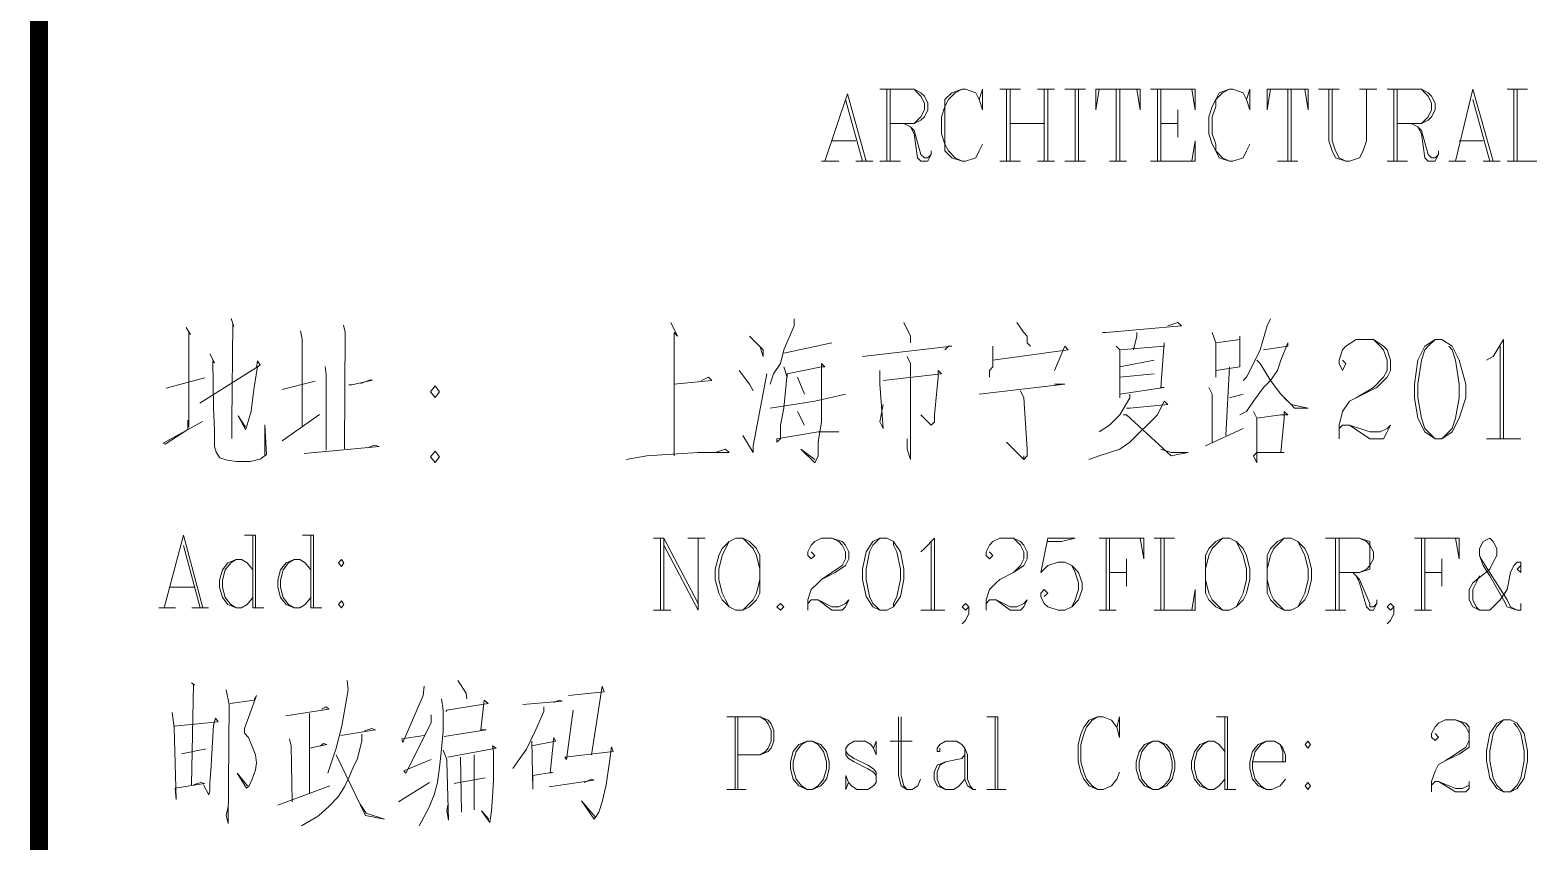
# Model space of a CAD drawing. Extents: x 1332633 to 1595679, y 264824 to 640777.
# Drawn here: x 1499782 to 1503905, y 286074 to 288306 of the extents above; entities that cross this region are included whole.
import ezdxf
from ezdxf.enums import TextEntityAlignment as Align

# ---------------------------------------------------------------- set-up
doc = ezdxf.new("R2010")
doc.units = 0
doc.header["$LTSCALE"] = 1000
doc.header["$MEASUREMENT"] = 0
doc.layers.get('0').update_dxf_attribs({"linetype": 'CONTINUOUS'})
doc.layers.add('_公共_图框', color=4, linetype='CONTINUOUS', lineweight=5)
doc.layers.add('hatch', color=251, linetype='CONTINUOUS')
doc.styles.add('图框文字', font='SIMKAI.TTF')

# ---------------------------------------------------------------- blocks, each defined once
blk = doc.blocks.new('tk22')
at = {"color": 4, "lineweight": 0}
for points in [[(-6836.8, 20644.9), (-6774.9, 20830.6), (-6723.3, 20644.9)], [(-6685.9, 20843), (-6591.6, 20843), (-6572.7, 20833.5), (-6563.3, 20824.1), (-6553.8, 20805.2), (-6553.8, 20786.4), (-6563.3, 20767.5), (-6572.7, 20758.1), (-6591.6, 20748.6), (-6657.6, 20748.6)], [(-6667, 20644.9), (-6667, 20843)], [(-6657.6, 20843), (-6657.6, 20644.9)], [(-6591.6, 20843), (-6582.1, 20833.5), (-6572.7, 20824.1), (-6563.3, 20805.2), (-6563.3, 20786.4), (-6572.7, 20767.5), (-6582.1, 20758.1), (-6591.6, 20748.6)], [(-6412.3, 20814.7), (-6402.9, 20786.4), (-6402.9, 20843), (-6412.3, 20814.7), (-6421.8, 20833.5), (-6450.1, 20843), (-6459.5, 20843), (-6487.8, 20833.5), (-6506.7, 20814.7), (-6506.7, 20795.8), (-6516.1, 20767.5), (-6516.1, 20720.3), (-6506.7, 20692), (-6506.7, 20673.2), (-6487.8, 20654.3), (-6459.5, 20644.9), (-6450.1, 20644.9), (-6421.8, 20654.3), (-6412.3, 20673.2), (-6402.9, 20692)], [(-6459.5, 20843), (-6478.4, 20833.5), (-6497.2, 20814.7), (-6506.7, 20795.8), (-6506.7, 20767.5), (-6506.7, 20720.3), (-6506.7, 20692), (-6497.2, 20673.2), (-6478.4, 20654.3), (-6459.5, 20644.9)], [(-6355.7, 20843), (-6299.1, 20843)], [(-6336.9, 20644.9), (-6336.9, 20843)], [(-6327.4, 20843), (-6327.4, 20644.9)], [(-6252, 20843), (-6204.8, 20843)], [(-6233.1, 20644.9), (-6233.1, 20843)], [(-6223.7, 20843), (-6223.7, 20644.9)], [(-6176.5, 20843), (-6119.9, 20843)], [(-6148.2, 20644.9), (-6148.2, 20843)], [(-6138.8, 20843), (-6138.8, 20644.9)], [(-6082.2, 20843), (-6091.6, 20786.4), (-6091.6, 20843), (-5969, 20843), (-5969, 20786.4), (-5978.4, 20843)], [(-6035, 20644.9), (-6035, 20843)], [(-6025.6, 20843), (-6025.6, 20644.9)], [(-5940.7, 20843), (-5818, 20843), (-5818, 20786.4), (-5827.5, 20843)], [(-5921.8, 20644.9), (-5921.8, 20843)], [(-5912.4, 20843), (-5912.4, 20644.9)], [(-5676.5, 20814.7), (-5667.1, 20786.4), (-5667.1, 20843), (-5676.5, 20814.7), (-5686, 20833.5), (-5714.3, 20843), (-5723.7, 20843), (-5752, 20833.5), (-5761.4, 20814.7), (-5770.9, 20795.8), (-5780.3, 20767.5), (-5780.3, 20720.3), (-5770.9, 20692), (-5761.4, 20673.2), (-5752, 20654.3), (-5723.7, 20644.9), (-5714.3, 20644.9), (-5686, 20654.3), (-5676.5, 20673.2), (-5667.1, 20692)], [(-5723.7, 20843), (-5742.6, 20833.5), (-5761.4, 20814.7), (-5761.4, 20795.8), (-5770.9, 20767.5), (-5770.9, 20720.3), (-5761.4, 20692), (-5761.4, 20673.2), (-5742.6, 20654.3), (-5723.7, 20644.9)], [(-5610.5, 20843), (-5619.9, 20786.4), (-5619.9, 20843), (-5506.7, 20843), (-5506.7, 20786.4), (-5516.2, 20843)], [(-5563.3, 20644.9), (-5563.3, 20843)], [(-5553.9, 20843), (-5553.9, 20644.9)], [(-5478.4, 20843), (-5421.8, 20843)], [(-5450.1, 20843), (-5450.1, 20701.5), (-5440.7, 20673.2), (-5431.3, 20654.3), (-5403, 20644.9), (-5393.5, 20644.9), (-5365.2, 20654.3), (-5355.8, 20673.2), (-5346.4, 20701.5), (-5346.4, 20843)], [(-5440.7, 20843), (-5440.7, 20701.5), (-5431.3, 20673.2), (-5421.8, 20654.3), (-5403, 20644.9)], [(-5365.2, 20843), (-5318.1, 20843)], [(-5289.8, 20843), (-5195.4, 20843), (-5176.6, 20833.5), (-5167.1, 20824.1), (-5157.7, 20805.2), (-5157.7, 20786.4), (-5167.1, 20767.5), (-5176.6, 20758.1), (-5195.4, 20748.6), (-5261.5, 20748.6)], [(-5270.9, 20644.9), (-5270.9, 20843)], [(-5261.5, 20843), (-5261.5, 20644.9)], [(-5195.4, 20843), (-5186, 20833.5), (-5176.6, 20824.1), (-5167.1, 20805.2), (-5167.1, 20786.4), (-5176.6, 20767.5), (-5186, 20758.1), (-5195.4, 20748.6)], [(-5101.1, 20644.9), (-5053.9, 20843), (-4997.3, 20644.9)], [(-4959.6, 20843), (-4903, 20843)], [(-4940.7, 20644.9), (-4940.7, 20843)], [(-4931.3, 20843), (-4931.3, 20644.9)], [(-6780.2, 20814.7), (-6733.1, 20644.9)], [(-5865.2, 20786.4), (-5865.2, 20710.9)], [(-5053.9, 20814.7), (-5006.8, 20644.9)], [(-6619.9, 20748.6), (-6601, 20739.2), (-6591.6, 20729.8), (-6572.7, 20663.7), (-6563.3, 20654.3), (-6553.8, 20654.3), (-6544.4, 20663.7)], [(-6327.4, 20748.6), (-6233.1, 20748.6)], [(-5912.4, 20748.6), (-5865.2, 20748.6)], [(-5223.7, 20748.6), (-5204.9, 20739.2), (-5195.4, 20729.8), (-5176.6, 20663.7), (-5167.1, 20654.3), (-5157.7, 20654.3), (-5148.3, 20663.7)], [(-6818, 20701.5), (-6751.9, 20701.5)], [(-6601, 20739.2), (-6591.6, 20720.3), (-6582.1, 20654.3), (-6572.7, 20644.9), (-6553.8, 20644.9), (-6544.4, 20663.7), (-6544.4, 20673.2)], [(-5940.7, 20644.9), (-5818, 20644.9), (-5818, 20701.5), (-5827.5, 20644.9)], [(-5204.9, 20739.2), (-5195.4, 20720.3), (-5186, 20654.3), (-5176.6, 20644.9), (-5157.7, 20644.9), (-5148.3, 20663.7), (-5148.3, 20673.2)], [(-5091.7, 20701.5), (-5025.6, 20701.5)], [(-4959.6, 20644.9), (-4846.4, 20644.9), (-4846.4, 20701.5), (-4855.9, 20644.9)], [(-6846.3, 20644.9), (-6799.1, 20644.9)], [(-6751.9, 20644.9), (-6704.8, 20644.9)], [(-6685.9, 20644.9), (-6629.3, 20644.9)], [(-6355.7, 20644.9), (-6299.1, 20644.9)], [(-6252, 20644.9), (-6204.8, 20644.9)], [(-6176.5, 20644.9), (-6119.9, 20644.9)], [(-6053.9, 20644.9), (-6006.7, 20644.9)], [(-5591.6, 20644.9), (-5535, 20644.9)], [(-5289.8, 20644.9), (-5233.2, 20644.9)], [(-5120, 20644.9), (-5072.8, 20644.9)], [(-5025.6, 20644.9), (-4978.5, 20644.9)], [(-6921.7, 20210.9), (-6921.7, 20192.1), (-6950, 20126), (-6959.5, 20088.3), (-6978.3, 20060), (-6987.8, 20031.7)], [(-5610.5, 20210.9), (-5619.9, 20192.1), (-5638.8, 20126), (-5657.7, 20088.3), (-5676.5, 20050.6), (-5686, 20041.1)], [(-7261.3, 20201.5), (-7242.4, 20163.8), (-7251.9, 20173.2), (-7251.9, 20107.2), (-7251.9, 19927.9), (-7251.9, 19833.6)], [(-7044.4, 20163.8), (-7006.6, 20126), (-7006.6, 20107.2), (-7016.1, 20135.5)], [(-6619.9, 20201.5), (-6601, 20163.8), (-6601, 20144.9)], [(-6308.6, 20201.5), (-6289.7, 20173.2), (-6280.3, 20163.8), (-6280.3, 20144.9), (-6270.8, 20135.5)], [(-6072.7, 20173.2), (-6063.3, 20173.2), (-5855.8, 20192.1), (-5865.2, 20201.5), (-5893.5, 20192.1)], [(-5978.4, 20173.2), (-5978.4, 20163.8), (-5987.8, 20126)], [(-5770.9, 20173.2), (-5761.4, 20144.9), (-5761.4, 20116.6), (-5761.4, 20078.9), (-5761.4, 20050.6), (-5761.4, 20069.4), (-5695.4, 20078.9), (-5695.4, 20163.8), (-5695.4, 20154.3), (-5761.4, 20144.9)], [(-6950, 20116.6), (-6818, 20144.9)], [(-6733.1, 20107.2), (-6487.8, 20135.5), (-6497.2, 20135.5), (-6506.7, 20126)], [(-6374.6, 20135.5), (-6374.6, 20116.6), (-6374.6, 20097.7), (-6374.6, 20078.9), (-6384, 20069.4), (-6384, 20050.6)], [(-6374.6, 20097.7), (-6167.1, 20126), (-6176.5, 20135.5), (-6204.8, 20069.4)], [(-6035, 20135.5), (-6025.6, 20126), (-6025.6, 20069.4), (-6025.6, 20041.1), (-6025.6, 19994), (-6025.6, 20003.4), (-5902.9, 20022.3), (-5912.4, 20022.3), (-5902.9, 20144.9), (-5902.9, 20135.5), (-6025.6, 20126)], [(-5629.4, 20126), (-5563.3, 20135.5), (-5563.3, 20144.9), (-5582.2, 20097.7), (-5591.6, 20069.4), (-5610.5, 20041.1), (-5629.4, 20022.3), (-5657.7, 19984.5), (-5676.5, 19956.2), (-5695.4, 19946.8)], [(-5412.4, 20097.7), (-5403, 20088.3), (-5412.4, 20069.4), (-5421.8, 20088.3), (-5421.8, 20097.7), (-5412.4, 20126), (-5403, 20135.5), (-5374.7, 20154.3), (-5327.5, 20154.3), (-5299.2, 20135.5), (-5289.8, 20126), (-5280.3, 20097.7), (-5280.3, 20069.4), (-5289.8, 20050.6), (-5318.1, 20022.3), (-5374.7, 19994), (-5393.5, 19984.5), (-5412.4, 19956.2), (-5421.8, 19918.5), (-5421.8, 19880.8)], [(-5327.5, 20154.3), (-5308.6, 20135.5), (-5299.2, 20126), (-5289.8, 20097.7), (-5289.8, 20069.4), (-5299.2, 20050.6), (-5327.5, 20022.3), (-5374.7, 19994)], [(-5157.7, 20154.3), (-5186, 20135.5), (-5204.9, 20097.7), (-5214.3, 20031.7), (-5214.3, 19994), (-5204.9, 19937.4), (-5186, 19899.7), (-5157.7, 19880.8), (-5138.8, 19880.8), (-5110.5, 19899.7), (-5091.7, 19937.4), (-5072.8, 19994), (-5072.8, 20031.7), (-5091.7, 20097.7), (-5110.5, 20135.5), (-5138.8, 20154.3), (-5157.7, 20154.3), (-5176.6, 20135.5), (-5186, 20126), (-5195.4, 20097.7), (-5204.9, 20031.7), (-5204.9, 19994), (-5195.4, 19937.4), (-5186, 19909.1), (-5176.6, 19899.7), (-5157.7, 19880.8)], [(-5138.8, 19880.8), (-5120, 19899.7), (-5110.5, 19909.1), (-5101.1, 19937.4), (-5091.7, 19994), (-5091.7, 20031.7), (-5101.1, 20097.7), (-5110.5, 20126), (-5120, 20135.5)], [(-5016.2, 20097.7), (-4997.3, 20107.2), (-4969, 20154.3), (-4969, 19880.8)], [(-4978.5, 20135.5), (-4978.5, 19880.8)], [(-6940.6, 20060), (-6846.3, 20078.9), (-6836.8, 20078.9), (-6846.3, 20088.3), (-6846.3, 20069.4), (-6846.3, 19975.1), (-6846.3, 19927.9), (-6855.7, 19871.4), (-6855.7, 19833.6), (-6865.1, 19814.8), (-6902.9, 19852.5), (-6865.1, 19824.2)], [(-6610.4, 20107.2), (-6601, 20088.3), (-6601, 19824.2), (-6610.4, 19852.5), (-6610.4, 19880.8)], [(-6025.6, 20078.9), (-5931.2, 20097.7)], [(-5648.2, 20097.7), (-5638.8, 20088.3), (-5610.5, 20041.1), (-5582.2, 20003.4), (-5553.9, 19975.1), (-5544.5, 19965.7), (-5506.7, 19965.7), (-5553.9, 19975.1), (-5572.8, 19994)], [(-7251.9, 20031.7), (-7148.1, 20041.1), (-7157.5, 20050.6), (-7176.4, 20041.1)], [(-7072.7, 20069.4), (-7044.4, 20031.7), (-7034.9, 20012.8)], [(-7063.2, 19890.2), (-7034.9, 19843.1), (-7034.9, 19861.9), (-6997.2, 20060)], [(-6950, 20078.9), (-6940.6, 20050.6), (-6940.6, 20060), (-6950, 19965.7), (-6959.5, 19918.5), (-6959.5, 19880.8), (-6968.9, 19871.4), (-6968.9, 19880.8), (-6855.7, 19899.7), (-6799.1, 19899.7)], [(-6912.3, 20050.6), (-6893.4, 20003.4)], [(-6685.9, 20069.4), (-6685.9, 20031.7), (-6676.5, 19909.1), (-6685.9, 19927.9), (-6676.5, 19975.1)], [(-6676.5, 20041.1), (-6516.1, 20060), (-6525.5, 20069.4), (-6525.5, 20050.6), (-6535, 19946.8), (-6535, 19927.9), (-6544.4, 19918.5), (-6572.7, 19946.8), (-6544.4, 19918.5)], [(-5931.2, 20060), (-6025.6, 20050.6)], [(-5723.7, 20078.9), (-5733.1, 19890.2)], [(-6987.8, 19965.7), (-6865.1, 19984.5), (-6780.2, 20003.4)], [(-6412.3, 20003.4), (-6176.5, 20031.7), (-6185.9, 20031.7), (-6204.8, 20031.7)], [(-6299.1, 20012.8), (-6289.7, 19994), (-6280.3, 19852.5), (-6280.3, 19833.6), (-6289.7, 19824.2), (-6336.9, 19871.4), (-6289.7, 19824.2), (-6289.7, 19833.6)], [(-5997.3, 20003.4), (-5997.3, 19994), (-6025.6, 19946.8), (-6053.9, 19918.5), (-6082.2, 19899.7)], [(-5780.3, 20022.3), (-5770.9, 20003.4), (-5770.9, 19871.4)], [(-5723.7, 19994), (-5686, 20003.4)], [(-6006.7, 19965.7), (-5997.3, 19965.7), (-5893.5, 19975.1), (-5902.9, 19984.5), (-5921.8, 19946.8), (-5950.1, 19918.5), (-5969, 19899.7), (-5997.3, 19871.4), (-6025.6, 19852.5), (-6053.9, 19843.1), (-6082.2, 19833.6), (-6110.5, 19824.2)], [(-6912.3, 19956.2), (-6893.4, 19918.5)], [(-6016.1, 19946.8), (-6006.7, 19946.8), (-5884.1, 19833.6), (-5836.9, 19843.1), (-5884.1, 19843.1), (-5912.4, 19852.5)], [(-5657.7, 19956.2), (-5648.2, 19937.4), (-5648.2, 19814.8), (-5657.7, 19833.6), (-5648.2, 19843.1), (-5572.8, 19843.1), (-5582.2, 19843.1), (-5572.8, 19937.4), (-5572.8, 19956.2), (-5563.3, 19946.8), (-5582.2, 19946.8), (-5648.2, 19937.4)], [(-5421.8, 19909.1), (-5412.4, 19918.5), (-5393.5, 19918.5), (-5336.9, 19899.7), (-5308.6, 19899.7), (-5289.8, 19909.1), (-5280.3, 19918.5)], [(-5393.5, 19918.5), (-5336.9, 19880.8), (-5299.2, 19880.8), (-5289.8, 19899.7), (-5280.3, 19918.5)], [(-5789.7, 19861.9), (-5686, 19909.1)], [(-5016.2, 19880.8), (-4921.9, 19880.8)], [(-7383.9, 19824.2), (-7327.3, 19833.6), (-7185.8, 19843.1), (-7101, 19843.1), (-7110.4, 19852.5), (-7138.7, 19843.1)], [(-7308.5, 19607.2), (-7280.2, 19607.2)], [(-7289.6, 19409.1), (-7289.6, 19607.2)], [(-7280.2, 19588.4), (-7185.8, 19409.1), (-7185.8, 19607.2)], [(-7280.2, 19409.1), (-7280.2, 19607.2), (-7185.8, 19428)], [(-7214.1, 19607.2), (-7167, 19607.2)], [(-7082.1, 19607.2), (-7101, 19597.8), (-7119.8, 19578.9), (-7129.2, 19560.1), (-7138.7, 19522.3), (-7138.7, 19494), (-7129.2, 19456.3), (-7119.8, 19437.4), (-7101, 19418.6), (-7082.1, 19409.1), (-7063.2, 19409.1), (-7044.4, 19418.6), (-7025.5, 19437.4), (-7016.1, 19456.3), (-7016.1, 19494), (-7016.1, 19522.3), (-7016.1, 19560.1), (-7025.5, 19578.9), (-7044.4, 19597.8), (-7063.2, 19607.2), (-7082.1, 19607.2), (-7101, 19597.8), (-7110.4, 19578.9), (-7119.8, 19560.1), (-7129.2, 19522.3), (-7129.2, 19494), (-7119.8, 19456.3), (-7110.4, 19437.4), (-7101, 19418.6), (-7082.1, 19409.1)], [(-7063.2, 19409.1), (-7053.8, 19418.6), (-7034.9, 19437.4), (-7025.5, 19456.3), (-7016.1, 19494), (-7016.1, 19522.3), (-7025.5, 19560.1), (-7034.9, 19578.9), (-7053.8, 19597.8), (-7063.2, 19607.2)], [(-6874.6, 19569.5), (-6865.1, 19560.1), (-6874.6, 19550.6), (-6884, 19560.1), (-6884, 19569.5), (-6874.6, 19588.4), (-6865.1, 19597.8), (-6846.3, 19607.2), (-6818, 19607.2), (-6789.7, 19597.8), (-6780.2, 19588.4), (-6770.8, 19569.5), (-6770.8, 19550.6), (-6780.2, 19531.8), (-6808.5, 19512.9), (-6846.3, 19494), (-6855.7, 19484.6), (-6874.6, 19465.7), (-6884, 19437.4), (-6884, 19409.1)], [(-6818, 19607.2), (-6799.1, 19597.8), (-6789.7, 19588.4), (-6780.2, 19569.5), (-6780.2, 19550.6), (-6789.7, 19531.8), (-6818, 19512.9), (-6846.3, 19494)], [(-6685.9, 19607.2), (-6704.8, 19597.8), (-6723.6, 19569.5), (-6733.1, 19522.3), (-6733.1, 19494), (-6723.6, 19446.9), (-6704.8, 19418.6), (-6685.9, 19409.1), (-6667, 19409.1), (-6648.2, 19418.6), (-6629.3, 19446.9), (-6619.9, 19494), (-6619.9, 19522.3), (-6629.3, 19569.5), (-6648.2, 19597.8), (-6667, 19607.2), (-6685.9, 19607.2), (-6695.3, 19597.8), (-6704.8, 19588.4), (-6714.2, 19569.5), (-6723.6, 19522.3), (-6723.6, 19494), (-6714.2, 19446.9), (-6704.8, 19428), (-6695.3, 19418.6), (-6685.9, 19409.1)], [(-6667, 19409.1), (-6648.2, 19418.6), (-6648.2, 19428), (-6638.7, 19446.9), (-6629.3, 19494), (-6629.3, 19522.3), (-6638.7, 19569.5), (-6648.2, 19588.4), (-6648.2, 19597.8)], [(-6572.7, 19569.5), (-6563.3, 19578.9), (-6535, 19607.2), (-6535, 19409.1)], [(-6544.4, 19597.8), (-6544.4, 19409.1)], [(-6384, 19569.5), (-6374.6, 19560.1), (-6384, 19550.6), (-6393.5, 19560.1), (-6393.5, 19569.5), (-6384, 19588.4), (-6374.6, 19597.8), (-6355.7, 19607.2), (-6318, 19607.2), (-6299.1, 19597.8), (-6289.7, 19588.4), (-6280.3, 19569.5), (-6280.3, 19550.6), (-6289.7, 19531.8), (-6318, 19512.9), (-6355.7, 19494), (-6365.2, 19484.6), (-6384, 19465.7), (-6393.5, 19437.4), (-6393.5, 19409.1)], [(-6318, 19607.2), (-6308.6, 19597.8), (-6299.1, 19588.4), (-6289.7, 19569.5), (-6289.7, 19550.6), (-6299.1, 19531.8), (-6318, 19512.9), (-6355.7, 19494)], [(-6223.7, 19607.2), (-6242.5, 19512.9), (-6223.7, 19531.8), (-6195.4, 19541.2), (-6176.5, 19541.2), (-6157.6, 19531.8), (-6138.8, 19512.9), (-6129.3, 19484.6), (-6129.3, 19465.7), (-6138.8, 19437.4), (-6157.6, 19418.6), (-6176.5, 19409.1), (-6195.4, 19409.1), (-6223.7, 19418.6), (-6233.1, 19428), (-6242.5, 19446.9), (-6242.5, 19456.3), (-6233.1, 19465.7), (-6223.7, 19456.3), (-6233.1, 19446.9)], [(-6223.7, 19597.8), (-6185.9, 19597.8), (-6148.2, 19607.2)], [(-6223.7, 19607.2), (-6148.2, 19607.2)], [(-6082.2, 19607.2), (-5959.5, 19607.2), (-5959.5, 19550.6), (-5969, 19607.2)], [(-6063.3, 19409.1), (-6063.3, 19607.2)], [(-6053.9, 19607.2), (-6053.9, 19409.1)], [(-5931.2, 19607.2), (-5874.6, 19607.2)], [(-5912.4, 19409.1), (-5912.4, 19607.2)], [(-5902.9, 19607.2), (-5902.9, 19409.1)], [(-5742.6, 19607.2), (-5761.4, 19597.8), (-5780.3, 19578.9), (-5789.7, 19560.1), (-5789.7, 19522.3), (-5789.7, 19494), (-5789.7, 19456.3), (-5780.3, 19437.4), (-5761.4, 19418.6), (-5742.6, 19409.1), (-5723.7, 19409.1), (-5704.8, 19418.6), (-5686, 19437.4), (-5676.5, 19456.3), (-5667.1, 19494), (-5667.1, 19522.3), (-5676.5, 19560.1), (-5686, 19578.9), (-5704.8, 19597.8), (-5723.7, 19607.2), (-5742.6, 19607.2), (-5752, 19597.8), (-5770.9, 19578.9), (-5780.3, 19560.1), (-5789.7, 19522.3), (-5789.7, 19494), (-5780.3, 19456.3), (-5770.9, 19437.4), (-5752, 19418.6), (-5742.6, 19409.1)], [(-5723.7, 19409.1), (-5704.8, 19418.6), (-5695.4, 19437.4), (-5686, 19456.3), (-5676.5, 19494), (-5676.5, 19522.3), (-5686, 19560.1), (-5695.4, 19578.9), (-5704.8, 19597.8), (-5723.7, 19607.2)], [(-5572.8, 19607.2), (-5591.6, 19597.8), (-5610.5, 19578.9), (-5619.9, 19560.1), (-5619.9, 19522.3), (-5619.9, 19494), (-5619.9, 19456.3), (-5610.5, 19437.4), (-5591.6, 19418.6), (-5572.8, 19409.1), (-5553.9, 19409.1), (-5535, 19418.6), (-5516.2, 19437.4), (-5506.7, 19456.3), (-5497.3, 19494), (-5497.3, 19522.3), (-5506.7, 19560.1), (-5516.2, 19578.9), (-5535, 19597.8), (-5553.9, 19607.2), (-5572.8, 19607.2), (-5582.2, 19597.8), (-5601.1, 19578.9), (-5610.5, 19560.1), (-5619.9, 19522.3), (-5619.9, 19494), (-5610.5, 19456.3), (-5601.1, 19437.4), (-5582.2, 19418.6), (-5572.8, 19409.1)], [(-5553.9, 19409.1), (-5535, 19418.6), (-5525.6, 19437.4), (-5516.2, 19456.3), (-5506.7, 19494), (-5506.7, 19522.3), (-5516.2, 19560.1), (-5525.6, 19578.9), (-5535, 19597.8), (-5553.9, 19607.2)], [(-5459.6, 19607.2), (-5365.2, 19607.2), (-5336.9, 19597.8), (-5336.9, 19588.4), (-5327.5, 19569.5), (-5327.5, 19550.6), (-5336.9, 19531.8), (-5336.9, 19522.3), (-5365.2, 19512.9), (-5421.8, 19512.9)], [(-5431.3, 19409.1), (-5431.3, 19607.2)], [(-5421.8, 19607.2), (-5421.8, 19409.1)], [(-5365.2, 19607.2), (-5346.4, 19597.8), (-5336.9, 19588.4), (-5336.9, 19569.5), (-5336.9, 19550.6), (-5336.9, 19531.8), (-5346.4, 19522.3), (-5365.2, 19512.9)], [(-5214.3, 19607.2), (-5091.7, 19607.2), (-5091.7, 19550.6), (-5101.1, 19607.2)], [(-5195.4, 19409.1), (-5195.4, 19607.2)], [(-5186, 19607.2), (-5186, 19409.1)], [(-4921.9, 19531.8), (-4931.3, 19522.3), (-4921.9, 19512.9), (-4921.9, 19522.3), (-4921.9, 19531.8), (-4921.9, 19541.2), (-4931.3, 19541.2), (-4940.7, 19531.8), (-4950.2, 19512.9), (-4959.6, 19465.7), (-4978.5, 19437.4), (-4997.3, 19418.6), (-5006.8, 19409.1), (-5035.1, 19409.1), (-5053.9, 19418.6), (-5063.4, 19437.4), (-5063.4, 19465.7), (-5053.9, 19484.6), (-5006.8, 19522.3), (-4997.3, 19541.2), (-4987.9, 19560.1), (-4987.9, 19578.9), (-4997.3, 19597.8), (-5006.8, 19607.2), (-5025.6, 19597.8), (-5035.1, 19578.9), (-5035.1, 19560.1), (-5025.6, 19531.8), (-5006.8, 19503.5), (-4969, 19437.4), (-4959.6, 19418.6), (-4931.3, 19409.1), (-4921.9, 19409.1), (-4921.9, 19418.6), (-4921.9, 19428)], [(-6006.7, 19550.6), (-6006.7, 19475.2)], [(-5138.8, 19550.6), (-5138.8, 19475.2)], [(-5035.1, 19560.1), (-5025.6, 19541.2), (-4959.6, 19437.4), (-4950.2, 19418.6), (-4931.3, 19409.1)], [(-6176.5, 19541.2), (-6157.6, 19531.8), (-6148.2, 19512.9), (-6138.8, 19484.6), (-6138.8, 19465.7), (-6148.2, 19437.4), (-6157.6, 19418.6), (-6176.5, 19409.1)], [(-6053.9, 19512.9), (-6006.7, 19512.9)], [(-5384.1, 19512.9), (-5374.7, 19503.5), (-5365.2, 19494), (-5336.9, 19428), (-5336.9, 19418.6), (-5327.5, 19418.6), (-5318.1, 19428)], [(-5374.7, 19503.5), (-5365.2, 19484.6), (-5346.4, 19418.6), (-5336.9, 19409.1), (-5327.5, 19409.1), (-5318.1, 19428), (-5318.1, 19437.4)], [(-5186, 19512.9), (-5138.8, 19512.9)], [(-5035.1, 19409.1), (-5044.5, 19418.6), (-5053.9, 19437.4), (-5053.9, 19465.7), (-5044.5, 19484.6), (-5035.1, 19503.5)], [(-5931.2, 19409.1), (-5818, 19409.1), (-5818, 19465.7), (-5827.5, 19409.1)], [(-6950, 19418.6), (-6959.5, 19409.1), (-6968.9, 19418.6), (-6959.5, 19428), (-6950, 19418.6), (-6950, 19418.6)], [(-6884, 19428), (-6874.6, 19437.4), (-6855.7, 19437.4), (-6818, 19418.6), (-6799.1, 19418.6), (-6780.2, 19428), (-6770.8, 19437.4)], [(-6855.7, 19437.4), (-6818, 19409.1), (-6789.7, 19409.1), (-6780.2, 19418.6), (-6770.8, 19437.4)], [(-6440.6, 19418.6), (-6450.1, 19409.1), (-6459.5, 19418.6), (-6450.1, 19428), (-6440.6, 19418.6), (-6440.6, 19399.7), (-6450.1, 19380.8), (-6459.5, 19371.4)], [(-6393.5, 19428), (-6384, 19437.4), (-6365.2, 19437.4), (-6327.4, 19418.6), (-6308.6, 19418.6), (-6289.7, 19428), (-6280.3, 19437.4)], [(-6365.2, 19437.4), (-6327.4, 19409.1), (-6299.1, 19409.1), (-6289.7, 19418.6), (-6280.3, 19437.4)], [(-5270.9, 19418.6), (-5280.3, 19409.1), (-5289.8, 19418.6), (-5280.3, 19428), (-5270.9, 19418.6), (-5270.9, 19399.7), (-5280.3, 19380.8), (-5289.8, 19371.4)], [(-7308.5, 19409.1), (-7261.3, 19409.1)], [(-6572.7, 19409.1), (-6506.7, 19409.1)], [(-6082.2, 19409.1), (-6035, 19409.1)], [(-5459.6, 19409.1), (-5403, 19409.1)], [(-5214.3, 19409.1), (-5167.1, 19409.1)], [(-5157.7, 19069.5), (-5148.3, 19060.1), (-5157.7, 19050.7), (-5167.1, 19060.1), (-5167.1, 19069.5), (-5157.7, 19088.4), (-5148.3, 19097.8), (-5129.4, 19107.3), (-5101.1, 19107.3), (-5072.8, 19097.8), (-5063.4, 19088.4), (-5063.4, 19069.5), (-5063.4, 19050.7), (-5063.4, 19031.8), (-5091.7, 19012.9), (-5129.4, 18994.1), (-5148.3, 18984.6), (-5157.7, 18965.8), (-5167.1, 18937.5), (-5167.1, 18909.2)], [(-5101.1, 19107.3), (-5082.2, 19097.8), (-5072.8, 19088.4), (-5063.4, 19069.5), (-5063.4, 19050.7), (-5072.8, 19031.8), (-5101.1, 19012.9), (-5129.4, 18994.1)], [(-4969, 19107.3), (-4987.9, 19097.8), (-5006.8, 19069.5), (-5016.2, 19022.4), (-5016.2, 18994.1), (-5006.8, 18946.9), (-4987.9, 18918.6), (-4969, 18909.2), (-4950.2, 18909.2), (-4931.3, 18918.6), (-4912.5, 18946.9), (-4903, 18994.1), (-4903, 19022.4), (-4912.5, 19069.5), (-4931.3, 19097.8), (-4950.2, 19107.3), (-4969, 19107.3), (-4978.5, 19097.8), (-4987.9, 19088.4), (-4997.3, 19069.5), (-5006.8, 19022.4), (-5006.8, 18994.1), (-4997.3, 18946.9), (-4987.9, 18928), (-4978.5, 18918.6), (-4969, 18909.2)], [(-4950.2, 18909.2), (-4940.7, 18918.6), (-4931.3, 18928), (-4921.9, 18946.9), (-4912.5, 18994.1), (-4912.5, 19022.4), (-4921.9, 19069.5), (-4931.3, 19088.4), (-4940.7, 19097.8)], [(-5167.1, 18928), (-5157.7, 18937.5), (-5148.3, 18937.5), (-5101.1, 18918.6), (-5082.2, 18918.6), (-5063.4, 18928), (-5063.4, 18937.5)], [(-5148.3, 18937.5), (-5101.1, 18909.2), (-5072.8, 18909.2), (-5063.4, 18918.6), (-5063.4, 18937.5)]]:
    blk.add_lwpolyline(points, dxfattribs=at)
at = {"layer": '_公共_图框'}
for p, q in [((-8471.6, 20212.3), (-8464.3, 20190.5)), ((-8595.3, 20187.3), (-8582.8, 20168.1)), ((-8587.5, 20174.3), (-8587.5, 19913.4)), ((-8582.8, 20168.1), (-8587.5, 20174.3)), ((-8466.9, 20196.7), (-8469.5, 19929)), ((-8464.3, 20190.5), (-8466.9, 20196.7)), ((-8280.3, 20178), (-8275.6, 20155.6)), ((-8162.3, 20193.6), (-8157.1, 20174.3)), ((-8157.1, 20174.3), (-8159.7, 19853.1)), ((-8275.6, 20155.6), (-8275.6, 19916.5)), ((-8557.4, 19979.4), (-8391, 20083.4)), ((-8529.8, 20114.6), (-8517.4, 20089.6)), ((-8522, 20095.9), (-8520, 19966.9)), ((-8517.4, 20089.6), (-8522, 20095.9)), ((-8398.8, 20095.9), (-8401.4, 20077.1)), ((-8391, 20083.4), (-8398.8, 20095.9)), ((-8650.4, 20020.5), (-8544.9, 20048.6)), ((-8398.8, 20080.3), (-8408.7, 20016.8)), ((-8401.4, 20077.1), (-8398.8, 20080.3)), ((-8212.7, 20080.3), (-8210.1, 20057.9)), ((-8210.1, 20057.9), (-8210.1, 19850)), ((-8139.5, 20029.8), (-8081.8, 20042.3)), ((-8091.6, 20042.3), (-8114.5, 20033)), ((-8081.8, 20042.3), (-8091.6, 20042.3)), ((-8408.7, 20016.8), (-8416.5, 19957.1)), ((-8330.7, 20016.8), (-8240.3, 20039.2)), ((-8147.3, 20029.8), (-8139.5, 20029.8)), ((-7910.2, 20026.7), (-7922.7, 20010.6)), ((-7922.7, 20010.6), (-7910.2, 19995)), ((-7897.7, 20010.6), (-7910.2, 20026.7)), ((-7910.2, 19995), (-7897.7, 20010.6)), ((-8520, 19966.9), (-8517.4, 19903.5)), ((-8416.5, 19957.1), (-8429, 19913.4)), ((-7910.2, 19995), (-7910.2, 19995)), ((-8658.2, 19869.2), (-8550.1, 19929)), ((-8590.1, 19932.1), (-8590.1, 19906.7)), ((-8587.5, 19913.4), (-8590.1, 19932.1)), ((-8469.5, 19929), (-8469.5, 19881.7)), ((-8469.5, 19881.7), (-8469.5, 19919.6)), ((-8451.9, 19944.6), (-8431.6, 19913.4)), ((-8431.6, 19906.7), (-8451.9, 19944.6)), ((-8378.6, 19919.6), (-8378.6, 19834.4)), ((-8373.9, 19837.5), (-8378.6, 19919.6)), ((-8330.7, 19875.5), (-8227.8, 19947.7)), ((-8590.1, 19906.7), (-8653, 19866.1)), ((-8517.4, 19903.5), (-8517.4, 19859.9)), ((-8429, 19913.4), (-8431.6, 19906.7)), ((-8653, 19866.1), (-8658.2, 19869.2)), ((-8517.4, 19859.9), (-8512.2, 19843.8)), ((-8512.2, 19843.8), (-8502.3, 19828.2)), ((-8391, 19825), (-8373.9, 19837.5)), ((-8378.6, 19834.4), (-8383.8, 19831.3)), ((-8270.4, 19840.6), (-8064.1, 19859.9)), ((-8076.6, 19863), (-8096.8, 19856.2)), ((-8064.1, 19859.9), (-8076.6, 19863)), ((-7910.2, 19846.9), (-7922.7, 19831.3)), ((-7897.7, 19831.3), (-7910.2, 19846.9)), ((-8502.3, 19828.2), (-8482, 19821.9)), ((-8482, 19821.9), (-8456.5, 19818.8)), ((-8456.5, 19818.8), (-8419.1, 19818.8)), ((-8419.1, 19818.8), (-8391, 19825)), ((-7922.7, 19831.3), (-7910.2, 19815.7)), ((-7910.2, 19815.7), (-7897.7, 19831.3)), ((-7910.2, 19815.7), (-7910.2, 19815.7)), ((-8655.6, 19415.4), (-8602.1, 19615.6)), ((-8602.1, 19615.6), (-8549.1, 19415.4)), ((-8602.1, 19587), (-8556.3, 19415.4)), ((-8434.7, 19615.6), (-8404, 19615.6)), ((-8411.8, 19615.6), (-8411.8, 19415.4)), ((-8404, 19615.6), (-8404, 19415.4)), ((-8274.6, 19615.6), (-8244.5, 19615.6)), ((-8251.7, 19615.6), (-8251.7, 19415.4)), ((-8244.5, 19615.6), (-8244.5, 19415.4)), ((-8457.6, 19549), (-8480.4, 19539.2)), ((-8457.6, 19549), (-8472.6, 19539.2)), ((-8442.5, 19549), (-8457.6, 19549)), ((-8426.9, 19539.2), (-8442.5, 19549)), ((-8297.5, 19549), (-8320.3, 19539.2)), ((-8297.5, 19549), (-8313.1, 19539.2)), ((-8282.4, 19549), (-8297.5, 19549)), ((-8267.3, 19539.2), (-8282.4, 19549)), ((-8168, 19549), (-8175.8, 19539.2)), ((-8168, 19549), (-8168, 19549)), ((-8160.8, 19539.2), (-8168, 19549)), ((-8495.5, 19520.4), (-8503.3, 19491.8)), ((-8480.4, 19539.2), (-8495.5, 19520.4)), ((-8488.2, 19520.4), (-8495.5, 19491.8)), ((-8472.6, 19539.2), (-8488.2, 19520.4)), ((-8411.8, 19520.4), (-8426.9, 19539.2)), ((-8335.9, 19520.4), (-8343.2, 19491.8)), ((-8320.3, 19539.2), (-8335.9, 19520.4)), ((-8328.1, 19520.4), (-8335.9, 19491.8)), ((-8313.1, 19539.2), (-8328.1, 19520.4)), ((-8251.7, 19520.4), (-8267.3, 19539.2)), ((-8175.8, 19539.2), (-8168, 19529.8)), ((-8168, 19529.8), (-8160.8, 19539.2)), ((-8640, 19472.6), (-8571.9, 19472.6)), ((-8503.3, 19491.8), (-8503.3, 19472.6)), ((-8503.3, 19472.6), (-8495.5, 19444)), ((-8495.5, 19491.8), (-8495.5, 19472.6)), ((-8495.5, 19472.6), (-8488.2, 19444)), ((-8343.2, 19491.8), (-8343.2, 19472.6)), ((-8343.2, 19472.6), (-8335.9, 19444)), ((-8335.9, 19491.8), (-8335.9, 19472.6)), ((-8335.9, 19472.6), (-8328.1, 19444)), ((-8495.5, 19444), (-8480.4, 19425.3)), ((-8488.2, 19444), (-8472.6, 19425.3)), ((-8480.4, 19425.3), (-8457.6, 19415.4)), ((-8472.6, 19425.3), (-8457.6, 19415.4)), ((-8442.5, 19415.4), (-8426.9, 19425.3)), ((-8426.9, 19425.3), (-8411.8, 19444)), ((-8335.9, 19444), (-8320.3, 19425.3)), ((-8328.1, 19444), (-8313.1, 19425.3)), ((-8320.3, 19425.3), (-8297.5, 19415.4)), ((-8313.1, 19425.3), (-8297.5, 19415.4)), ((-8282.4, 19415.4), (-8267.3, 19425.3)), ((-8267.3, 19425.3), (-8251.7, 19444)), ((-8168, 19434.7), (-8175.8, 19425.3)), ((-8175.8, 19425.3), (-8168, 19415.4)), ((-8168, 19434.7), (-8168, 19434.7)), ((-8160.8, 19425.3), (-8168, 19434.7)), ((-8168, 19415.4), (-8160.8, 19425.3)), ((-8670.7, 19415.4), (-8624.9, 19415.4)), ((-8579.2, 19415.4), (-8533.5, 19415.4)), ((-8457.6, 19415.4), (-8442.5, 19415.4)), ((-8411.8, 19415.4), (-8381.2, 19415.4)), ((-8297.5, 19415.4), (-8282.4, 19415.4)), ((-8251.7, 19415.4), (-8221.6, 19415.4)), ((-8151.9, 19215.3), (-8149.3, 19190.4)), ((-7847.3, 19215.3), (-7824.5, 19181)), ((-8580.2, 19209.1), (-8572.5, 19202.8)), ((-8575, 19206), (-8580.2, 18928.9)), ((-8572.5, 19202.8), (-8575, 19206)), ((-8484.6, 19190.4), (-8476.8, 19149.3)), ((-8401.4, 19174.8), (-8434.2, 19083.3)), ((-8408.7, 19161.8), (-8401.4, 19174.8)), ((-8149.3, 19190.4), (-8167, 19089.5)), ((-7943, 19174.8), (-7998.6, 19045.3)), ((-7940.4, 19199.7), (-7943, 19174.8)), ((-7824.5, 19181), (-7822.4, 19165.4)), ((-7542.7, 19174.8), (-7444.5, 19184.1)), ((-7449.7, 19199.7), (-7479.8, 19011)), ((-7444.5, 19184.1), (-7449.7, 19199.7)), ((-8476.8, 19149.3), (-8479.4, 18821.8)), ((-8474.2, 19152.4), (-8408.7, 19161.8)), ((-8320.9, 19118.1), (-8202.4, 19136.8)), ((-8210.1, 19143.1), (-8222.6, 19136.8)), ((-8202.4, 19136.8), (-8210.1, 19143.1)), ((-7892.6, 19165.4), (-7887.9, 19133.7)), ((-7887.9, 19133.7), (-7887.9, 19077)), ((-7880.1, 19130.6), (-7877.5, 19133.7)), ((-7877.5, 19133.7), (-7764.2, 19152.4)), ((-7774.6, 19161.8), (-7784.4, 19080.2)), ((-7764.2, 19152.4), (-7774.6, 19161.8)), ((-7668.5, 19149.3), (-7560.4, 19158.7)), ((-7610.8, 19143.1), (-7610.8, 19130.6)), ((-7567.7, 19161.8), (-7582.8, 19155.5)), ((-7560.4, 19158.7), (-7567.7, 19161.8)), ((-7530.3, 19133.7), (-7547.9, 18998)), ((-8633.3, 19127.5), (-8628.1, 19086.4)), ((-8628.1, 19089.5), (-8507, 19102)), ((-8520, 19092.6), (-8527.2, 18966.9)), ((-8514.8, 19111.9), (-8520, 19092.6)), ((-8507, 19102), (-8514.8, 19111.9)), ((-8255.4, 19124.4), (-8255.4, 18904)), ((-7920.6, 19098.9), (-7990.8, 18960.6)), ((-7920.6, 19121.2), (-7920.6, 19098.9)), ((-7610.8, 19130.6), (-7635.8, 19073.9)), ((-7107.1, 19115.5), (-7015.6, 19115.5)), ((-7084.3, 19115.5), (-7084.3, 18915.4)), ((-7076.5, 19115.5), (-7076.5, 18915.4)), ((-7015.6, 19115.5), (-6992.8, 19106.2)), ((-7015.6, 19115.5), (-7000.6, 19106.2)), ((-7000.6, 19106.2), (-6992.8, 19096.3)), ((-6992.8, 19106.2), (-6985, 19096.3)), ((-6992.8, 19096.3), (-6985, 19077.6)), ((-6985, 19096.3), (-6977.7, 19077.6)), ((-6634.6, 19115.5), (-6634.6, 18953.9)), ((-6627.4, 19115.5), (-6627.4, 18953.9)), ((-6360.7, 19115.5), (-6391.4, 19115.5)), ((-6368.5, 19115.5), (-6368.5, 18915.4)), ((-6360.7, 18915.4), (-6360.7, 19115.5)), ((-6109.6, 19106.2), (-6124.7, 19086.9)), ((-6101.8, 19106.2), (-6116.9, 19086.9)), ((-6086.8, 19115.5), (-6109.6, 19106.2)), ((-6086.8, 19115.5), (-6101.8, 19106.2)), ((-6071.2, 19115.5), (-6086.8, 19115.5)), ((-6048.3, 19106.2), (-6071.2, 19115.5)), ((-6033.2, 19086.9), (-6048.3, 19106.2)), ((-6025.9, 19115.5), (-6033.2, 19086.9)), ((-6025.9, 19058.3), (-6025.9, 19115.5)), ((-5759.3, 19115.5), (-5728.6, 19115.5)), ((-5736.4, 19115.5), (-5736.4, 18915.4)), ((-5728.6, 19115.5), (-5728.6, 18915.4)), ((-8628.1, 19086.4), (-8622.9, 18887.8)), ((-8434.2, 19083.3), (-8434.2, 19070.8)), ((-8434.2, 19070.8), (-8423.8, 19058.3)), ((-8423.8, 19058.3), (-8411.3, 19029.7)), ((-8310.5, 19054.7), (-8305.8, 19036)), ((-8167, 19089.5), (-8182.1, 19029.7)), ((-8169.6, 19064.6), (-8074, 19080.2)), ((-8111.9, 19067.7), (-8111.9, 19048.5)), ((-8083.8, 19083.3), (-8104.1, 19077)), ((-8074, 19080.2), (-8083.8, 19083.3)), ((-8001.2, 19054.7), (-7940.4, 19064.6)), ((-7998.6, 19045.3), (-8001.2, 19054.7)), ((-7887.9, 19077), (-7892.6, 19026.6)), ((-7769.4, 19080.2), (-7885.3, 19061.5)), ((-7784.4, 19080.2), (-7769.4, 19080.2)), ((-7635.8, 19073.9), (-7658.6, 19026.6)), ((-7593.1, 18960.6), (-7582.8, 19058.3)), ((-7582.8, 19058.3), (-7578.1, 19048.5)), ((-6985, 19077.6), (-6985, 19049)), ((-6977.7, 19077.6), (-6977.7, 19049)), ((-6132.5, 19067.7), (-6139.8, 19039.6)), ((-6124.7, 19086.9), (-6132.5, 19067.7)), ((-6124.7, 19067.7), (-6132.5, 19039.6)), ((-6116.9, 19086.9), (-6124.7, 19067.7)), ((-6033.2, 19086.9), (-6025.9, 19058.3)), ((-8544.9, 19026.6), (-8607.8, 19014.2)), ((-8542.3, 19026.6), (-8544.9, 19026.6)), ((-8411.3, 19029.7), (-8404, 19011)), ((-8404, 19011), (-8401.4, 18988.7)), ((-8305.8, 19036), (-8303.2, 18881.6)), ((-8255.4, 19029.7), (-8207.6, 19039.1)), ((-8217.4, 19042.2), (-8225.2, 19036)), ((-8207.6, 19039.1), (-8217.4, 19042.2)), ((-8182.1, 19029.7), (-8205, 18960.6)), ((-8182.1, 19011), (-8101.5, 18844.2)), ((-8111.9, 19048.5), (-8124.4, 18998)), ((-7892.6, 19026.6), (-7897.7, 18976.2)), ((-7887.9, 19023.5), (-7877.5, 18998)), ((-7874.9, 19004.8), (-7741.8, 19029.7)), ((-7802.1, 19011), (-7802.1, 18859.8)), ((-7751.7, 19036), (-7749.1, 19020.4)), ((-7741.8, 19029.7), (-7751.7, 19036)), ((-7749.1, 19020.4), (-7749.1, 18941.4)), ((-7658.6, 19026.6), (-7676.3, 19001.2)), ((-7578.1, 19048.5), (-7643.6, 19036)), ((-7643.6, 19048.5), (-7641, 18916.4)), ((-7552.6, 19004.8), (-7419.5, 19020.4)), ((-7424.2, 19032.9), (-7429.4, 18998)), ((-7419.5, 19020.4), (-7424.2, 19032.9)), ((-7015.6, 19011), (-7076.5, 19011)), ((-6992.8, 19020.4), (-7015.6, 19011)), ((-7000.6, 19020.4), (-7015.6, 19011)), ((-6992.8, 19029.7), (-7000.6, 19020.4)), ((-6985, 19049), (-6992.8, 19029.7)), ((-6985, 19029.7), (-6992.8, 19020.4)), ((-6977.7, 19049), (-6985, 19029.7)), ((-6924.2, 19020.4), (-6932, 18991.8)), ((-6909.1, 19039.6), (-6924.2, 19020.4)), ((-6916.4, 19020.4), (-6924.2, 18991.8)), ((-6901.3, 19039.6), (-6916.4, 19020.4)), ((-6886.2, 19049), (-6909.1, 19039.6)), ((-6886.2, 19049), (-6901.3, 19039.6)), ((-6871.1, 19049), (-6886.2, 19049)), ((-6848.3, 19039.6), (-6871.1, 19049)), ((-6855.6, 19039.6), (-6871.1, 19049)), ((-6840.5, 19020.4), (-6855.6, 19039.6)), ((-6832.7, 19020.4), (-6848.3, 19039.6)), ((-6832.7, 18991.8), (-6840.5, 19020.4)), ((-6825.4, 18991.8), (-6832.7, 19020.4)), ((-6771.9, 19039.6), (-6779.7, 19029.7)), ((-6779.7, 19029.7), (-6779.7, 19011)), ((-6779.7, 19020.4), (-6771.9, 19011)), ((-6779.7, 19011), (-6771.9, 19001.2)), ((-6756.8, 19049), (-6771.9, 19039.6)), ((-6771.9, 19011), (-6756.8, 19001.2)), ((-6726.1, 19049), (-6756.8, 19049)), ((-6711, 19039.6), (-6726.1, 19049)), ((-6703.2, 19029.7), (-6711, 19039.6)), ((-6703.2, 19029.7), (-6696, 19049)), ((-6696, 19011), (-6703.2, 19029.7)), ((-6696, 19049), (-6696, 19011)), ((-6657.5, 19049), (-6596.7, 19049)), ((-6528.1, 19029.7), (-6520.8, 19039.6)), ((-6528.1, 19020.4), (-6528.1, 19029.7)), ((-6520.8, 19020.4), (-6528.1, 19020.4)), ((-6520.8, 19039.6), (-6505.2, 19049)), ((-6520.8, 19029.7), (-6520.8, 19020.4)), ((-6505.2, 19049), (-6475.1, 19049)), ((-6475.1, 19049), (-6460, 19039.6)), ((-6460, 19039.6), (-6452.2, 19029.7)), ((-6452.2, 19011), (-6460, 19001.2)), ((-6452.2, 19029.7), (-6444.4, 19011)), ((-6452.2, 19029.7), (-6452.2, 18944)), ((-6444.4, 19011), (-6444.4, 18944)), ((-6139.8, 19039.6), (-6139.8, 18991.8)), ((-6132.5, 19039.6), (-6132.5, 18991.8)), ((-5972.4, 19020.4), (-5980.2, 18991.8)), ((-5957.3, 19039.6), (-5972.4, 19020.4)), ((-5964.6, 19020.4), (-5972.4, 18991.8)), ((-5949.5, 19039.6), (-5964.6, 19020.4)), ((-5934.5, 19049), (-5957.3, 19039.6)), ((-5934.5, 19049), (-5949.5, 19039.6)), ((-5918.9, 19049), (-5934.5, 19049)), ((-5896.5, 19039.6), (-5918.9, 19049)), ((-5903.8, 19039.6), (-5918.9, 19049)), ((-5888.7, 19020.4), (-5903.8, 19039.6)), ((-5880.9, 19020.4), (-5896.5, 19039.6)), ((-5880.9, 18991.8), (-5888.7, 19020.4)), ((-5873.6, 18991.8), (-5880.9, 19020.4)), ((-5820.1, 19020.4), (-5827.9, 18991.8)), ((-5805, 19039.6), (-5820.1, 19020.4)), ((-5812.3, 19020.4), (-5820.1, 18991.8)), ((-5797.2, 19039.6), (-5812.3, 19020.4)), ((-5782.2, 19049), (-5805, 19039.6)), ((-5782.2, 19049), (-5797.2, 19039.6)), ((-5766.6, 19049), (-5782.2, 19049)), ((-5751.5, 19039.6), (-5766.6, 19049)), ((-5736.4, 19020.4), (-5751.5, 19039.6)), ((-5660, 19020.4), (-5667.8, 18991.8)), ((-5644.9, 19039.6), (-5660, 19020.4)), ((-5652.7, 19020.4), (-5660, 18991.8)), ((-5637.1, 19039.6), (-5652.7, 19020.4)), ((-5622.1, 19049), (-5644.9, 19039.6)), ((-5622.1, 19049), (-5637.1, 19039.6)), ((-5599.2, 19049), (-5622.1, 19049)), ((-5584.1, 19039.6), (-5599.2, 19049)), ((-5576.3, 19029.7), (-5584.1, 19039.6)), ((-5576.3, 19020.4), (-5584.1, 19039.6)), ((-5569, 19011), (-5576.3, 19029.7)), ((-5576.3, 18991.8), (-5576.3, 19020.4)), ((-5569, 18991.8), (-5569, 19011)), ((-5507.7, 19049), (-5515.5, 19039.6)), ((-5515.5, 19039.6), (-5507.7, 19029.7)), ((-5507.7, 19049), (-5507.7, 19049)), ((-5500.4, 19039.6), (-5507.7, 19049)), ((-5507.7, 19029.7), (-5500.4, 19039.6)), ((-8404, 18970), (-8413.9, 18944.5)), ((-8401.4, 18988.7), (-8404, 18970)), ((-8134.3, 18979.3), (-8147.3, 18947.6)), ((-8124.4, 18998), (-8134.3, 18979.3)), ((-7996, 18966.9), (-7920.6, 18998)), ((-7897.7, 18976.2), (-7902.9, 18935.1)), ((-7877.5, 18998), (-7877.5, 18991.8)), ((-7877.5, 18991.8), (-7872.8, 18831.2)), ((-7840.1, 19004.8), (-7837.5, 18853.5)), ((-7676.3, 19001.2), (-7696.1, 18973.1)), ((-7547.9, 18998), (-7552.6, 19004.8)), ((-7429.4, 18998), (-7439.3, 18928.9)), ((-6932, 18991.8), (-6932, 18972.6)), ((-6932, 18972.6), (-6924.2, 18944)), ((-6924.2, 18991.8), (-6924.2, 18972.6)), ((-6924.2, 18972.6), (-6916.4, 18944)), ((-6840.5, 18944), (-6832.7, 18972.6)), ((-6832.7, 18972.6), (-6832.7, 18991.8)), ((-6832.7, 18944), (-6825.4, 18972.6)), ((-6825.4, 18972.6), (-6825.4, 18991.8)), ((-6771.9, 19001.2), (-6756.8, 18991.8)), ((-6756.8, 19001.2), (-6718.8, 18982.4)), ((-6756.8, 18991.8), (-6718.8, 18972.6)), ((-6718.8, 18982.4), (-6703.2, 18972.6)), ((-6718.8, 18972.6), (-6703.2, 18963.2)), ((-6703.2, 18972.6), (-6696, 18963.2)), ((-6528.1, 18982.4), (-6535.9, 18963.2)), ((-6505.2, 18991.8), (-6528.1, 18982.4)), ((-6520.8, 18982.4), (-6528.1, 18963.2)), ((-6505.2, 18991.8), (-6520.8, 18982.4)), ((-6460, 19001.2), (-6505.2, 18991.8)), ((-6139.8, 18991.8), (-6132.5, 18963.2)), ((-6132.5, 18991.8), (-6124.7, 18963.2)), ((-5980.2, 18991.8), (-5980.2, 18972.6)), ((-5980.2, 18972.6), (-5972.4, 18944)), ((-5972.4, 18991.8), (-5972.4, 18972.6)), ((-5972.4, 18972.6), (-5964.6, 18944)), ((-5888.7, 18944), (-5880.9, 18972.6)), ((-5880.9, 18972.6), (-5880.9, 18991.8)), ((-5880.9, 18944), (-5873.6, 18972.6)), ((-5873.6, 18972.6), (-5873.6, 18991.8)), ((-5827.9, 18991.8), (-5827.9, 18972.6)), ((-5827.9, 18972.6), (-5820.1, 18944)), ((-5820.1, 18991.8), (-5820.1, 18972.6)), ((-5820.1, 18972.6), (-5812.3, 18944)), ((-5667.8, 18991.8), (-5667.8, 18972.6)), ((-5667.8, 18972.6), (-5660, 18944)), ((-5660, 18991.8), (-5569, 18991.8)), ((-5660, 18991.8), (-5660, 18972.6)), ((-5660, 18972.6), (-5652.7, 18944)), ((-8625.5, 18919.5), (-8544.9, 18932)), ((-8554.8, 18935.1), (-8575, 18928.9)), ((-8544.9, 18932), (-8554.8, 18935.1)), ((-8532.4, 18900.8), (-8547.5, 18928.9)), ((-8527.2, 18966.9), (-8529.8, 18935.1)), ((-8529.8, 18935.1), (-8529.8, 18913.3)), ((-8454.5, 18960.6), (-8426.4, 18925.8)), ((-8429, 18919.5), (-8454.5, 18960.6)), ((-8413.9, 18944.5), (-8421.7, 18925.8)), ((-8147.3, 18947.6), (-8159.7, 18922.7)), ((-7925.3, 18935.1), (-8011.1, 18881.6)), ((-7990.8, 18960.6), (-7996, 18966.9)), ((-7902.9, 18935.1), (-7912.8, 18900.8)), ((-7857.2, 18932), (-7772, 18947.6)), ((-7749.1, 18941.4), (-7751.7, 18894.1)), ((-7641, 18954.4), (-7585.3, 18963.7)), ((-7641, 18916.4), (-7641, 18954.4)), ((-7595.7, 18922.7), (-7472, 18941.4)), ((-7585.3, 18963.7), (-7593.1, 18960.6)), ((-7479.8, 18944.5), (-7500.1, 18935.1)), ((-7472, 18941.4), (-7479.8, 18944.5)), ((-7439.3, 18928.9), (-7449.7, 18881.6)), ((-6924.2, 18944), (-6909.1, 18925.3)), ((-6916.4, 18944), (-6901.3, 18925.3)), ((-6855.6, 18925.3), (-6840.5, 18944)), ((-6848.3, 18925.3), (-6832.7, 18944)), ((-6779.7, 18953.9), (-6779.7, 18915.4)), ((-6771.9, 18934.6), (-6779.7, 18953.9)), ((-6779.7, 18915.4), (-6771.9, 18934.6)), ((-6764.1, 18925.3), (-6771.9, 18934.6)), ((-6703.2, 18963.2), (-6696, 18953.9)), ((-6696, 18934.6), (-6703.2, 18925.3)), ((-6696, 18963.2), (-6696, 18934.6)), ((-6634.6, 18953.9), (-6627.4, 18925.3)), ((-6627.4, 18953.9), (-6619.6, 18925.3)), ((-6581.6, 18925.3), (-6573.8, 18944)), ((-6535.9, 18963.2), (-6535.9, 18944)), ((-6535.9, 18944), (-6528.1, 18925.3)), ((-6528.1, 18963.2), (-6528.1, 18944)), ((-6528.1, 18944), (-6520.8, 18925.3)), ((-6467.3, 18925.3), (-6452.2, 18944)), ((-6452.2, 18944), (-6444.4, 18925.3)), ((-6444.4, 18944), (-6437.1, 18925.3)), ((-6132.5, 18963.2), (-6124.7, 18944)), ((-6124.7, 18963.2), (-6116.9, 18944)), ((-6124.7, 18944), (-6109.6, 18925.3)), ((-6116.9, 18944), (-6101.8, 18925.3)), ((-6048.3, 18925.3), (-6033.2, 18944)), ((-6033.2, 18944), (-6025.9, 18963.2)), ((-5972.4, 18944), (-5957.3, 18925.3)), ((-5964.6, 18944), (-5949.5, 18925.3)), ((-5903.8, 18925.3), (-5888.7, 18944)), ((-5896.5, 18925.3), (-5880.9, 18944)), ((-5820.1, 18944), (-5805, 18925.3)), ((-5812.3, 18944), (-5797.2, 18925.3)), ((-5751.5, 18925.3), (-5736.4, 18944)), ((-5660, 18944), (-5644.9, 18925.3)), ((-5652.7, 18944), (-5637.1, 18925.3)), ((-5584.1, 18925.3), (-5569, 18944)), ((-5507.7, 18934.6), (-5515.5, 18925.3)), ((-5507.7, 18934.6), (-5507.7, 18934.6)), ((-5500.4, 18925.3), (-5507.7, 18934.6)), ((-8622.9, 18887.8), (-8625.5, 18919.5)), ((-8529.8, 18913.3), (-8532.4, 18900.8)), ((-8421.7, 18925.8), (-8429, 18919.5)), ((-8343.2, 18872.2), (-8199.8, 18925.8)), ((-8177.4, 18894.1), (-8202.4, 18869.1)), ((-8159.7, 18922.7), (-8177.4, 18894.1)), ((-7912.8, 18900.8), (-7927.9, 18862.9)), ((-7751.7, 18894.1), (-7754.3, 18856.7)), ((-7107.1, 18915.4), (-7053.6, 18915.4)), ((-6909.1, 18925.3), (-6886.2, 18915.4)), ((-6901.3, 18925.3), (-6886.2, 18915.4)), ((-6886.2, 18915.4), (-6871.1, 18915.4)), ((-6871.1, 18915.4), (-6848.3, 18925.3)), ((-6871.1, 18915.4), (-6855.6, 18925.3)), ((-6749, 18915.4), (-6764.1, 18925.3)), ((-6718.8, 18915.4), (-6749, 18915.4)), ((-6703.2, 18925.3), (-6718.8, 18915.4)), ((-6627.4, 18925.3), (-6611.8, 18915.4)), ((-6619.6, 18925.3), (-6611.8, 18915.4)), ((-6611.8, 18915.4), (-6596.7, 18915.4)), ((-6596.7, 18915.4), (-6581.6, 18925.3)), ((-6528.1, 18925.3), (-6505.2, 18915.4)), ((-6520.8, 18925.3), (-6505.2, 18915.4)), ((-6505.2, 18915.4), (-6482.3, 18915.4)), ((-6482.3, 18915.4), (-6467.3, 18925.3)), ((-6444.4, 18925.3), (-6429.3, 18915.4)), ((-6437.1, 18925.3), (-6429.3, 18915.4)), ((-6429.3, 18915.4), (-6421.5, 18915.4)), ((-6391.4, 18915.4), (-6337.8, 18915.4)), ((-6109.6, 18925.3), (-6086.8, 18915.4)), ((-6101.8, 18925.3), (-6086.8, 18915.4)), ((-6086.8, 18915.4), (-6071.2, 18915.4)), ((-6071.2, 18915.4), (-6048.3, 18925.3)), ((-5957.3, 18925.3), (-5934.5, 18915.4)), ((-5949.5, 18925.3), (-5934.5, 18915.4)), ((-5934.5, 18915.4), (-5918.9, 18915.4)), ((-5918.9, 18915.4), (-5896.5, 18925.3)), ((-5918.9, 18915.4), (-5903.8, 18925.3)), ((-5805, 18925.3), (-5782.2, 18915.4)), ((-5797.2, 18925.3), (-5782.2, 18915.4)), ((-5782.2, 18915.4), (-5766.6, 18915.4)), ((-5766.6, 18915.4), (-5751.5, 18925.3)), ((-5736.4, 18915.4), (-5705.8, 18915.4)), ((-5644.9, 18925.3), (-5622.1, 18915.4)), ((-5637.1, 18925.3), (-5622.1, 18915.4)), ((-5622.1, 18915.4), (-5607, 18915.4)), ((-5607, 18915.4), (-5584.1, 18925.3)), ((-5515.5, 18925.3), (-5507.7, 18915.4)), ((-5507.7, 18915.4), (-5500.4, 18925.3)), ((-8484.6, 18844.2), (-8479.4, 18869.1)), ((-8479.4, 18821.8), (-8484.6, 18844.2)), ((-8229.9, 18844.2), (-8235.1, 18840.5)), ((-8202.4, 18869.1), (-8229.9, 18844.2)), ((-8099.4, 18850.4), (-8116.6, 18875.4)), ((-8101.5, 18844.2), (-8049, 18834.3)), ((-8049, 18834.3), (-8099.4, 18850.4)), ((-7927.9, 18862.9), (-7953.4, 18815.6)), ((-7877.5, 18856.7), (-7874.9, 18872.2)), ((-7872.8, 18831.2), (-7877.5, 18856.7)), ((-7781.8, 18856.7), (-7761.6, 18834.3)), ((-7759.5, 18824.9), (-7781.8, 18856.7)), ((-7754.3, 18856.7), (-7759.5, 18824.9)), ((-7507.4, 18884.7), (-7469.4, 18840.5)), ((-7472, 18834.3), (-7507.4, 18884.7)), ((-7459.6, 18853.5), (-7467.4, 18840.5)), ((-7449.7, 18881.6), (-7459.6, 18853.5)), ((-8255.4, 18828.1), (-8277.7, 18815.6)), ((-8235.1, 18840.5), (-8255.4, 18828.1)), ((-7467.4, 18840.5), (-7472, 18834.3))]:
    blk.add_line(p, q, dxfattribs=at)
at = {"layer": '_公共_图框', "const_width": 50}
blk.add_lwpolyline([(-9000, 58400), (-9000, 1000)], dxfattribs=at)
at = {"layer": '_公共_图框', "style": '图框文字'}
for tag, height, p in [('建设单位', 500, (-5000, 38300)), ('合作单位', 500, (-5054, 33683.2)), ('项目名称', 500, (-5000, 30300)), ('项目编号', 500, (-5000, 26300)), ('建筑', 350, (-2600, 5600)), ('方案深化', 350, (-2600, 4900)), ('1:100', 350, (-2600, 4200)), ('20090705', 350, (-2600, 3500)), ('图号', 350, (-2600, 2450))]:
    blk.add_attdef(tag, text='', height=height, dxfattribs=at).set_placement(p, align=Align.MIDDLE_CENTER)

msp = doc.modelspace()

# ---------------------------------------------------------------- block references
at = {"layer": 'hatch'}
msp.add_blockref('tk22', (1508807.2, 267300), dxfattribs=at)

doc.saveas('drawing.dxf')
